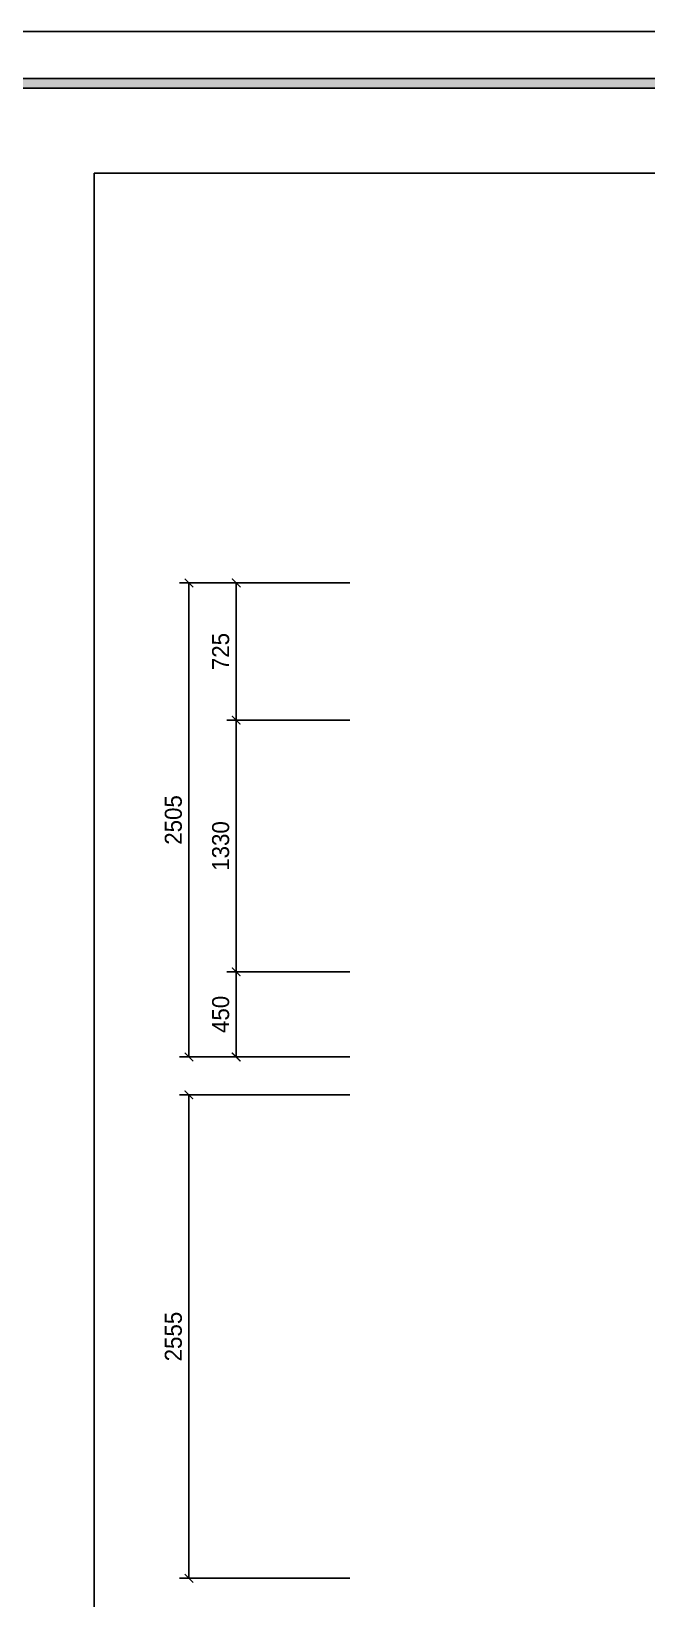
# Model space of a CAD drawing. Header units: inches. Extents: x 69359 to 144970, y -4972 to 56514.
# Drawn here: x 98087 to 101339, y 29108 to 37391 of the extents above; entities that cross this region are included whole.
import ezdxf
from ezdxf.enums import TextEntityAlignment as Align

# ---------------------------------------------------------------- set-up
doc = ezdxf.new("R2010")
doc.units = ezdxf.units.IN
doc.header["$LTSCALE"] = 50
doc.header["$MEASUREMENT"] = 0
for name, color, linetype in [('07-DIM', 5, 'Continuous'), ('FORM(YOURNAME)-1', 1, 'Continuous'), ('FORM(YOURNAME)-11', 1, 'Continuous')]:
    doc.layers.add(name, color=color, linetype=linetype)
doc.styles.add('YOURNAME', font='HY울릉도M.TTF')
doc.dimstyles.new('YOURNAME-50', dxfattribs={"dimscale": 50, "dimtxt": 1.8, "dimasz": 0.9, "dimexe": 1, "dimexo": 3, "dimgap": 0.7, "dimtad": 1, "dimdec": 0, "dimzin": 0, "dimdsep": 46, "dimtxsty": 'YOURNAME', "dimblk": 'ARCHTICK', "dimcen": 0, "dimclrd": 1, "dimclre": 1, "dimclrt": 7, "dimadec": 0, "dimazin": 0, "dimtfac": 1, "dimtdec": 0, "dimtix": 1, "dimtmove": 2, "dimatfit": 3, "dimldrblk": 'ARCHTICK', "dimfxl": 1, "dimtolj": 1, "dimtzin": 0, "dimarcsym": 0})

# ---------------------------------------------------------------- blocks, each defined once
blk = doc.blocks.new('FORM-ELEVATION')
at = {"layer": 'FORM(YOURNAME)-11'}
h = blk.add_hatch(color=256, dxfattribs=at)
h.dxf.hatch_style = 1
h.paths.add_polyline_path([(-10309, 35708), (71691, 35708), (71691, 35508), (-10309, 35508)])
h.paths.add_polyline_path([(-10309, -21492), (71691, -21492), (71691, -21692), (-10309, -21692)])
at = {"layer": 'Defpoints', "color": 158}
for points in [[(-10309, -21692), (71691, -21692), (71691, 35708), (-10309, 35708)], [(-8309, 33708), (61071, 33708), (61071, -19692), (-8309, -19692)]]:
    blk.add_lwpolyline(points, close=True, dxfattribs=at)
at = {"layer": 'FORM(YOURNAME)-11', "color": 250}
blk.add_lwpolyline([(-11309, -22692), (72691, -22692), (72691, 36708), (-11309, 36708)], close=True, dxfattribs=at)
at = {"layer": 'FORM(YOURNAME)-11'}
blk.add_lwpolyline([(-10309, 35708), (71691, 35708), (71691, 35508), (-10309, 35508)], close=True, dxfattribs=at)
at = {"layer": 'FORM(YOURNAME)-11', "color": 3, "style": 'YOURNAME'}
for tag, height, p in [('1', 450, (71041, -1219)), ('2', 450, (71041, -1863)), ('3', 450, (71041, -3150)), ('4', 450, (71041, -5081)), ('5', 515, (71041, -7398)), ('6', 515, (71041, -9650)), ('7', 515, (71041, -11903)), ('8', 515, (71041, -14155)), ('9', 515, (71041, -16408)), ('10', 515, (66791, -18596)), ('11', 515, (71041, -18660)), ('12', 515, (66791, -20848)), ('13', 515, (71041, -20848))]:
    blk.add_attdef(tag, text='', height=height, dxfattribs=at).set_placement(p, align=Align.MIDDLE_RIGHT)
blk = doc.blocks.new('_ArchTick')
at = {"color": 0, "linetype": 'ByBlock', "const_width": 0.15}
blk.add_lwpolyline([(-0.5, -0.5), (0.5, 0.5)], dxfattribs=at)
blk = doc.blocks.new('*D47')
at = {"layer": '07-DIM', "color": 1, "lineweight": -2, "transparency": 16777216}
for p, q in [((99769.8, 34475.5), (98869.8, 34475.5)), ((98919.8, 34475.5), (98919.8, 31970.5)), ((99769.8, 31970.5), (98869.8, 31970.5))]:
    blk.add_line(p, q, dxfattribs=at)
at = {"layer": 'Defpoints', "color": 0, "transparency": 16777216}
for p in [(99919.8, 34475.5), (98919.8, 31970.5), (99919.8, 31970.5)]:
    blk.add_point(p, dxfattribs=at)
at = {"layer": '07-DIM', "color": 1, "lineweight": -2, "transparency": 16777216, "xscale": 45, "yscale": 45, "zscale": 45}
for p, rotation in [((98919.8, 34475.5), 90), ((98919.8, 31970.5), 270)]:
    blk.add_blockref('_ArchTick', p, dxfattribs=dict(at, rotation=rotation))
at = {"layer": '07-DIM', "color": 7, "transparency": 16777216, "insert": (98838, 33223), "char_height": 90, "attachment_point": 5, "rotation": 90, "style": 'YOURNAME'}
blk.add_mtext('\\A1;2505', dxfattribs=at)
blk = doc.blocks.new('*D48')
at = {"layer": '07-DIM', "color": 1, "lineweight": -2, "transparency": 16777216}
for p, q in [((99769.8, 31770.5), (98869.8, 31770.5)), ((98919.8, 31770.5), (98919.8, 29215.5)), ((99769.8, 29215.5), (98869.8, 29215.5))]:
    blk.add_line(p, q, dxfattribs=at)
at = {"layer": 'Defpoints', "color": 0, "transparency": 16777216}
for p in [(99919.8, 31770.5), (98919.8, 29215.5), (99919.8, 29215.5)]:
    blk.add_point(p, dxfattribs=at)
at = {"layer": '07-DIM', "color": 1, "lineweight": -2, "transparency": 16777216, "xscale": 45, "yscale": 45, "zscale": 45}
for p, rotation in [((98919.8, 31770.5), 90), ((98919.8, 29215.5), 270)]:
    blk.add_blockref('_ArchTick', p, dxfattribs=dict(at, rotation=rotation))
at = {"layer": '07-DIM', "color": 7, "transparency": 16777216, "insert": (98838.1, 30493), "char_height": 90, "attachment_point": 5, "rotation": 90, "style": 'YOURNAME'}
blk.add_mtext('\\A1;2555', dxfattribs=at)
blk = doc.blocks.new('*D50')
at = {"layer": '07-DIM', "color": 1, "lineweight": -2, "transparency": 16777216}
for p, q in [((99769.8, 32420.5), (99119.8, 32420.5)), ((99169.8, 31970.5), (99169.8, 32420.5)), ((99769.8, 31970.5), (99119.8, 31970.5))]:
    blk.add_line(p, q, dxfattribs=at)
at = {"layer": 'Defpoints', "color": 0, "transparency": 16777216}
for p in [(99169.8, 32420.5), (99919.8, 32420.5), (99919.8, 31970.5)]:
    blk.add_point(p, dxfattribs=at)
at = {"layer": '07-DIM', "color": 1, "lineweight": -2, "transparency": 16777216, "xscale": 45, "yscale": 45, "zscale": 45}
for p, rotation in [((99169.8, 32420.5), 90), ((99169.8, 31970.5), 270)]:
    blk.add_blockref('_ArchTick', p, dxfattribs=dict(at, rotation=rotation))
at = {"layer": '07-DIM', "color": 7, "transparency": 16777216, "insert": (99088, 32195.5), "char_height": 90, "attachment_point": 5, "rotation": 90, "style": 'YOURNAME'}
blk.add_mtext('\\A1;450', dxfattribs=at)
blk = doc.blocks.new('*D51')
at = {"layer": '07-DIM', "color": 1, "lineweight": -2, "transparency": 16777216}
for p, q in [((99769.8, 34475.5), (99119.8, 34475.5)), ((99169.8, 34475.5), (99169.8, 33750.5)), ((99769.8, 33750.5), (99119.8, 33750.5))]:
    blk.add_line(p, q, dxfattribs=at)
at = {"layer": 'Defpoints', "color": 0, "transparency": 16777216}
for p in [(99919.8, 34475.5), (99169.8, 33750.5), (99919.8, 33750.5)]:
    blk.add_point(p, dxfattribs=at)
at = {"layer": '07-DIM', "color": 1, "lineweight": -2, "transparency": 16777216, "xscale": 45, "yscale": 45, "zscale": 45}
for p, rotation in [((99169.8, 34475.5), 90), ((99169.8, 33750.5), 270)]:
    blk.add_blockref('_ArchTick', p, dxfattribs=dict(at, rotation=rotation))
at = {"layer": '07-DIM', "color": 7, "transparency": 16777216, "insert": (99088.1, 34113), "char_height": 90, "attachment_point": 5, "rotation": 90, "style": 'YOURNAME'}
blk.add_mtext('\\A1;725', dxfattribs=at)
blk = doc.blocks.new('*D52')
at = {"layer": '07-DIM', "color": 1, "lineweight": -2, "transparency": 16777216}
for p, q in [((99769.8, 33750.5), (99119.8, 33750.5)), ((99169.8, 33750.5), (99169.8, 32420.5)), ((99769.8, 32420.5), (99119.8, 32420.5))]:
    blk.add_line(p, q, dxfattribs=at)
at = {"layer": 'Defpoints', "color": 0, "transparency": 16777216}
for p in [(99919.8, 33750.5), (99169.8, 32420.5), (99919.8, 32420.5)]:
    blk.add_point(p, dxfattribs=at)
at = {"layer": '07-DIM', "color": 1, "lineweight": -2, "transparency": 16777216, "xscale": 45, "yscale": 45, "zscale": 45}
for p, rotation in [((99169.8, 33750.5), 90), ((99169.8, 32420.5), 270)]:
    blk.add_blockref('_ArchTick', p, dxfattribs=dict(at, rotation=rotation))
at = {"layer": '07-DIM', "color": 7, "transparency": 16777216, "insert": (99088, 33085.5), "char_height": 90, "attachment_point": 5, "rotation": 90, "style": 'YOURNAME'}
blk.add_mtext('\\A1;1330', dxfattribs=at)

msp = doc.modelspace()

# ---------------------------------------------------------------- block references
at = {"layer": 'FORM(YOURNAME)-1', "xscale": 0.2500000000000001, "yscale": 0.2500000000000001, "zscale": 0.2500000000000001}
msp.add_blockref('FORM-ELEVATION', (100496.9, 28213.5), dxfattribs=at)

# ---------------------------------------------------------------- dimensions: what is measured, and where the dimension line sits
at = {"layer": '07-DIM'}
for base, p1, p2, picture, middle in [((98919.8, 31970.5), (99919.8, 34475.5), (99919.8, 31970.5), '*D47', (98838, 33223)), ((99169.8, 33750.5), (99919.8, 34475.5), (99919.8, 33750.5), '*D51', (99088.1, 34113)), ((99169.8, 32420.5), (99919.8, 33750.5), (99919.8, 32420.5), '*D52', (99088, 33085.5)), ((99169.8, 32420.5), (99919.8, 31970.5), (99919.8, 32420.5), '*D50', (99088, 32195.5)), ((98919.8, 29215.5), (99919.8, 31770.5), (99919.8, 29215.5), '*D48', (98838.1, 30493))]:
    dim = msp.add_linear_dim(base=base, p1=p1, p2=p2, angle=90, dimstyle='YOURNAME-50', override={"dimfxl": 1.25, "dimarcsym": 2}, dxfattribs=at)
    dim.commit()
    dim.dimension.update_dxf_attribs({"geometry": picture, "text_midpoint": middle})

doc.saveas('drawing.dxf')
